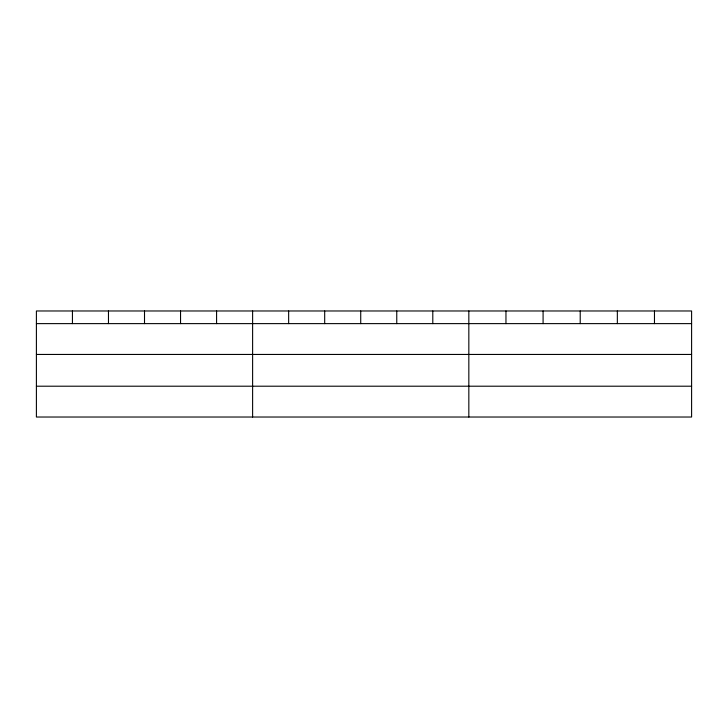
<?xml version="1.0" encoding="UTF-8"?>
<svg xmlns="http://www.w3.org/2000/svg" width="728" height="728" viewBox="0 0 728 728"><rect width="100%" height="100%" fill="white"/><g stroke="black" fill="none" stroke-linecap="round" stroke-linejoin="round"><path stroke-width="1.09" d="M691.6 354.445L691.6 310.974L36.4 310.974L36.4 417.026L691.6 417.026L691.6 354.445L36.4 354.445M36.4 323.623L691.6 323.623M36.4 386.204L691.6 386.204M654.472 310.974L654.472 323.623M617.344 310.974L617.344 323.623M580.216 310.974L580.216 323.623M543.088 310.974L543.088 323.623M505.96 310.974L505.96 323.623M468.832 310.974L468.832 417.026M432.796 310.974L432.796 323.623M396.76 310.974L396.76 323.623M360.724 310.974L360.724 323.623M324.688 310.974L324.688 323.623M288.652 310.974L288.652 323.623M252.616 310.974L252.616 417.026M216.58 310.974L216.58 323.623M180.544 310.974L180.544 323.623M144.508 310.974L144.508 323.623M108.472 310.974L108.472 323.623M72.436 310.974L72.436 323.623"/></g></svg>
